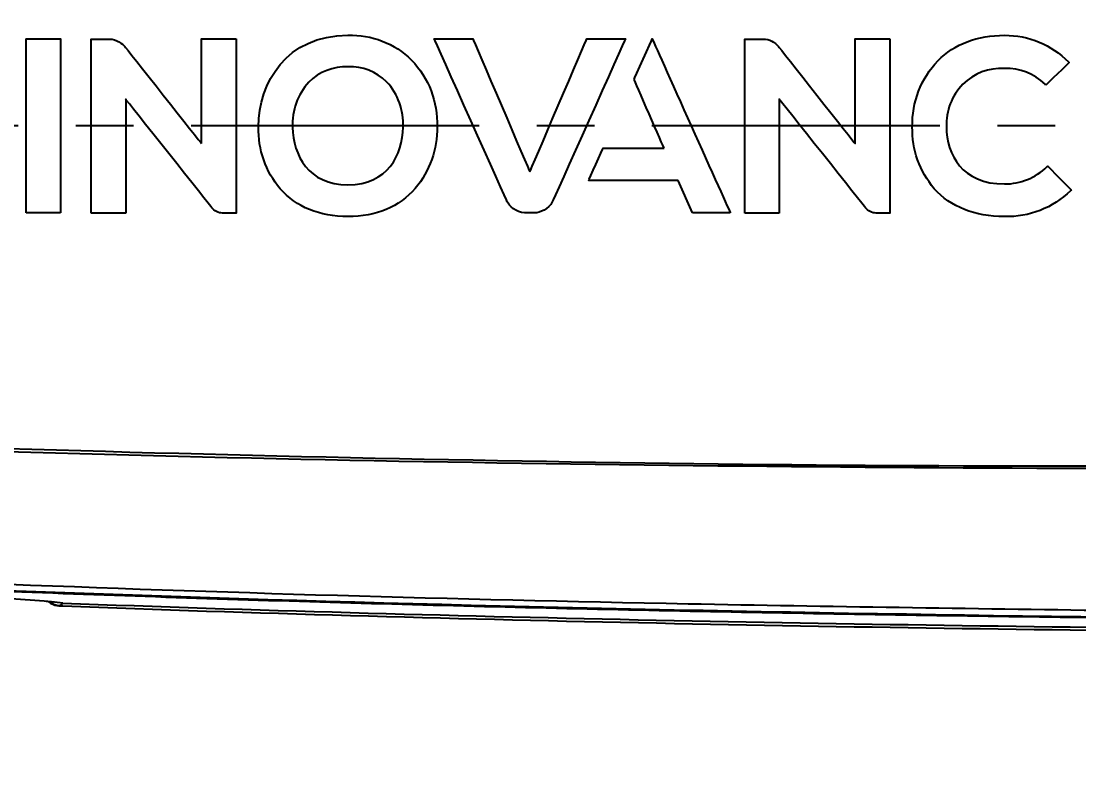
# Model space of a CAD drawing. Header units: millimetres. Extents: x 4086 to 8300, y 123 to 1549.
# Drawn here: x 7630.52 to 7658.06, y 1211.52 to 1231.24 of the extents above; entities that cross this region are included whole.
import ezdxf

# ---------------------------------------------------------------- set-up
doc = ezdxf.new("R2010")
doc.units = ezdxf.units.MM
doc.linetypes.add('CENTER', pattern=[0.6, 0.375, -0.075, 0.075, -0.075])
for name, color, linetype in [('中心线', 7, 'Continuous'), ('外形图', 7, 'Continuous'), ('尺寸标注', 7, 'Continuous'), ('运动范围', 7, 'Continuous')]:
    doc.layers.add(name, color=color, linetype=linetype)
doc.styles.add('思源黑', font='SourceHanSansCN-Normal.ttf')
doc.dimstyles.new('尺寸标注_1_4比例', dxfattribs={"dimtxt": 7, "dimasz": 6, "dimexe": 2, "dimexo": 1.5, "dimgap": 1, "dimtad": 1, "dimdec": 1, "dimlfac": 4, "dimdsep": 46, "dimtxsty": '思源黑', "dimcen": 0.09, "dimadec": 0, "dimazin": 0, "dimtp": 0.01, "dimtm": 0.01, "dimtfac": 1, "dimtdec": 1, "dimtofl": 0, "dimtmove": 0, "dimatfit": 3, "dimfxl": 1, "dimtolj": 1, "dimarcsym": 0})

# ---------------------------------------------------------------- blocks, each defined once
blk = doc.blocks.new('*D986')
at = {"layer": 'Defpoints', "color": 0}
for p in [(7460.272, 1323.983), (7715.4, 1323.983), (7637.619, 925.251)]:
    blk.add_point(p, dxfattribs=at)
at = {"layer": '尺寸标注', "color": 0, "lineweight": -2}
for p, q in [((7713.9, 1323.983), (7458.272, 1323.983)), ((7460.272, 931.251), (7460.272, 1317.983)), ((7636.119, 925.251), (7458.272, 925.251))]:
    blk.add_line(p, q, dxfattribs=at)
at = {"layer": '尺寸标注', "color": 0}
for points in [[(7461.272, 1317.983), (7459.272, 1317.983), (7460.272, 1323.983)], [(7459.272, 931.251), (7461.272, 931.251), (7460.272, 925.251)]]:
    blk.add_solid(points, dxfattribs=at)
at = {"layer": '尺寸标注', "color": 0, "insert": (7455.648, 1124.617), "char_height": 7, "attachment_point": 5, "rotation": 90, "style": '思源黑'}
blk.add_mtext('\\A1;1594.9', dxfattribs=at)

msp = doc.modelspace()

# ---------------------------------------------------------------- linework, layer by layer
at = {"layer": '中心线', "linetype": 'CENTER', "ltscale": 20}
msp.add_line((7738.4473, 1228.5081), (7582.2503, 1228.5081), dxfattribs=at)
at = {"layer": '外形图'}
for p, q in [((7631.2329, 1216.1144), (7631.2844, 1216.0776)), ((7631.2844, 1216.0776), (7631.399, 1216.0245)), ((7631.399, 1216.0245), (7631.5033, 1216.0058)), ((7631.5033, 1216.0058), (7631.6041, 1216.002))]:
    msp.add_line(p, q, dxfattribs=at)
msp.add_arc((7628.6835, 1186.7461), 29.4787, 84.87729, 85.25289, dxfattribs=at)
for points, knots in [([(7661.6356, 1241.35), (7658.7796, 1241.3202), (7653.0679, 1241.247), (7644.501, 1241.0826), (7635.9359, 1240.8478), (7628.8002, 1240.5868), (7623.0943, 1240.3209), (7618.8147, 1240.1131), (7615.2531, 1239.8783), (7612.3997, 1239.725), (7609.5574, 1239.5746), (7605.9712, 1238.9829), (7602.3524, 1236.4631), (7599.9263, 1232.8286), (7599.073, 1228.5273), (7599.913, 1224.2288), (7602.3186, 1220.5677), (7605.3445, 1218.507), (7608.0797, 1217.6375), (7610.219, 1217.3997), (7612.3596, 1217.3225), (7614.4982, 1217.1747), (7616.6353, 1217.0347), (7619.4869, 1216.8779), (7623.0524, 1216.695), (7628.7587, 1216.4323), (7635.8942, 1216.1693), (7644.4594, 1215.9347), (7653.0262, 1215.7698), (7658.738, 1215.6965), (7661.594, 1215.6666)], [0, 0, 0, 0, 0.0625338, 0.1250675, 0.1876012, 0.2501348, 0.2814019, 0.3126679, 0.3439382, 0.3595646, 0.3751969, 0.4064019, 0.4376042, 0.4687717, 0.4999496, 0.5311281, 0.5623056, 0.5934882, 0.6091533, 0.6247704, 0.6404361, 0.6560705, 0.6716955, 0.6873296, 0.7185989, 0.7498649, 0.8123988, 0.8749325, 0.9374662, 1, 1, 1, 1]), ([(7630.6487, 1230.7737), (7630.6487, 1230.7737), (7630.6487, 1230.7737), (7631.5427, 1230.7737), (7631.5427, 1230.7737)], [0.2, 0.2, 0.2, 0.2, 0.20000001, 0.4, 0.4, 0.4, 0.4]), ([(7631.5427, 1230.7737), (7631.5427, 1230.7737), (7631.5427, 1230.7737), (7631.5427, 1226.2425), (7631.5427, 1226.2425)], [0.4, 0.4, 0.4, 0.4, 0.40000001, 0.6, 0.6, 0.6, 0.6]), ([(7632.3426, 1230.7706), (7632.3426, 1230.7706), (7632.3426, 1230.7706), (7632.8317, 1230.7706), (7632.8317, 1230.7706)], [0.076923077, 0.076923077, 0.076923077, 0.076923077, 0.076923087, 0.153846154, 0.153846154, 0.153846154, 0.153846154]), ([(7632.8317, 1230.7706), (7632.8317, 1230.7706), (7632.9928, 1230.7707), (7633.1712, 1230.6429), (7633.2201, 1230.5789)], [0.153846154, 0.153846154, 0.153846154, 0.153846154, 0.153846164, 0.230769231, 0.230769231, 0.230769231, 0.230769231]), ([(7635.2192, 1228.0495), (7635.2192, 1228.0495), (7635.2192, 1228.0495), (7635.2192, 1230.777), (7635.2192, 1230.777)], [0.307692308, 0.307692308, 0.307692308, 0.307692308, 0.307692318, 0.384615385, 0.384615385, 0.384615385, 0.384615385]), ([(7635.2192, 1230.777), (7635.2192, 1230.777), (7635.2192, 1230.777), (7636.1196, 1230.777), (7636.1196, 1230.777)], [0.384615385, 0.384615385, 0.384615385, 0.384615385, 0.384615395, 0.461538462, 0.461538462, 0.461538462, 0.461538462]), ([(7636.1196, 1230.777), (7636.1196, 1230.777), (7636.1196, 1230.777), (7636.1196, 1226.2392), (7636.1196, 1226.2392)], [0.461538462, 0.461538462, 0.461538462, 0.461538462, 0.461538472, 0.538461538, 0.538461538, 0.538461538, 0.538461538]), ([(7639.0314, 1230.8696), (7639.0314, 1230.8696), (7639.6568, 1230.8896), (7640.2399, 1230.6627), (7640.6874, 1230.2254)], [0.125, 0.125, 0.125, 0.125, 0.12500001, 0.25, 0.25, 0.25, 0.25]), ([(7643.1813, 1226.5329), (7643.1813, 1226.5329), (7643.1813, 1226.5329), (7641.2792, 1230.7737), (7641.2792, 1230.7737)], [0.1, 0.1, 0.1, 0.1, 0.10000001, 0.2, 0.2, 0.2, 0.2]), ([(7641.2792, 1230.7737), (7641.2792, 1230.7737), (7641.2792, 1230.7737), (7642.2866, 1230.7737), (7642.2866, 1230.7737)], [0.2, 0.2, 0.2, 0.2, 0.20000001, 0.3, 0.3, 0.3, 0.3]), ([(7642.2866, 1230.7737), (7642.2866, 1230.7737), (7642.2866, 1230.7737), (7643.7674, 1227.3115), (7643.7674, 1227.3115)], [0.3, 0.3, 0.3, 0.3, 0.30000001, 0.4, 0.4, 0.4, 0.4]), ([(7643.7674, 1227.3115), (7643.7674, 1227.3115), (7643.7674, 1227.3115), (7645.2484, 1230.7737), (7645.2484, 1230.7737)], [0.4, 0.4, 0.4, 0.4, 0.40000001, 0.5, 0.5, 0.5, 0.5]), ([(7646.256, 1230.7737), (7646.256, 1230.7737), (7646.256, 1230.7737), (7644.3533, 1226.5319), (7644.3533, 1226.5319)], [0.6, 0.6, 0.6, 0.6, 0.60000001, 0.7, 0.7, 0.7, 0.7]), ([(7645.2484, 1230.7737), (7645.2484, 1230.7737), (7645.2484, 1230.7737), (7646.256, 1230.7737), (7646.256, 1230.7737)], [0.5, 0.5, 0.5, 0.5, 0.50000001, 0.6, 0.6, 0.6, 0.6]), ([(7646.4822, 1229.7207), (7646.4822, 1229.7207), (7646.4822, 1229.7207), (7646.9547, 1230.7737), (7646.9547, 1230.7737)], [0.55555556, 0.55555556, 0.55555556, 0.55555556, 0.55555557, 0.66666667, 0.66666667, 0.66666667, 0.66666667]), ([(7646.9547, 1230.7737), (7646.9547, 1230.7737), (7646.9547, 1230.7737), (7648.9872, 1226.2425), (7648.9872, 1226.2425)], [0.66666667, 0.66666667, 0.66666667, 0.66666667, 0.66666668, 0.77777778, 0.77777778, 0.77777778, 0.77777778]), ([(7649.3624, 1230.7706), (7649.3624, 1230.7706), (7649.3624, 1230.7706), (7649.8516, 1230.7706), (7649.8516, 1230.7706)], [0.076923077, 0.076923077, 0.076923077, 0.076923077, 0.076923087, 0.153846154, 0.153846154, 0.153846154, 0.153846154]), ([(7649.8516, 1230.7706), (7649.8516, 1230.7706), (7650.0038, 1230.7707), (7650.1475, 1230.6998), (7650.2399, 1230.5789)], [0.153846154, 0.153846154, 0.153846154, 0.153846154, 0.153846164, 0.230769231, 0.230769231, 0.230769231, 0.230769231]), ([(7652.2389, 1228.0495), (7652.2389, 1228.0495), (7652.2389, 1228.0495), (7652.2389, 1230.777), (7652.2389, 1230.777)], [0.307692308, 0.307692308, 0.307692308, 0.307692308, 0.307692318, 0.384615385, 0.384615385, 0.384615385, 0.384615385]), ([(7652.2389, 1230.777), (7652.2389, 1230.777), (7652.2389, 1230.777), (7653.1394, 1230.777), (7653.1394, 1230.777)], [0.384615385, 0.384615385, 0.384615385, 0.384615385, 0.384615395, 0.461538462, 0.461538462, 0.461538462, 0.461538462]), ([(7653.1394, 1230.777), (7653.1394, 1230.777), (7653.1394, 1230.777), (7653.1394, 1226.2392), (7653.1394, 1226.2392)], [0.461538462, 0.461538462, 0.461538462, 0.461538462, 0.461538472, 0.538461538, 0.538461538, 0.538461538, 0.538461538]), ([(7654.3985, 1230.2114), (7654.3985, 1230.2114), (7654.8267, 1230.6419), (7655.4248, 1230.8696), (7656.1281, 1230.8696)], [0.166666667, 0.166666667, 0.166666667, 0.166666667, 0.166666677, 0.222222222, 0.222222222, 0.222222222, 0.222222222]), ([(7656.1281, 1230.8696), (7656.1281, 1230.8696), (7656.7613, 1230.8713), (7657.3457, 1230.628), (7657.7909, 1230.1777)], [0.222222222, 0.222222222, 0.222222222, 0.222222222, 0.222222232, 0.277777778, 0.277777778, 0.277777778, 0.277777778]), ([(7633.2201, 1230.5789), (7633.2201, 1230.5789), (7633.2201, 1230.5789), (7635.2192, 1228.0495), (7635.2192, 1228.0495)], [0.230769231, 0.230769231, 0.230769231, 0.230769231, 0.230769241, 0.307692308, 0.307692308, 0.307692308, 0.307692308]), ([(7650.2399, 1230.5789), (7650.2399, 1230.5789), (7650.2399, 1230.5789), (7652.2389, 1228.0495), (7652.2389, 1228.0495)], [0.230769231, 0.230769231, 0.230769231, 0.230769231, 0.230769241, 0.307692308, 0.307692308, 0.307692308, 0.307692308]), ([(7640.6874, 1230.2254), (7640.6874, 1230.2254), (7641.137, 1229.7516), (7641.3712, 1229.1417), (7641.3547, 1228.4888)], [0.25, 0.25, 0.25, 0.25, 0.25000001, 0.375, 0.375, 0.375, 0.375]), ([(7653.7281, 1228.4824), (7653.7281, 1228.4824), (7653.7147, 1229.133), (7653.9499, 1229.7399), (7654.3985, 1230.2114)], [0.111111111, 0.111111111, 0.111111111, 0.111111111, 0.111111121, 0.166666667, 0.166666667, 0.166666667, 0.166666667]), ([(7657.8113, 1230.1571), (7657.8113, 1230.1571), (7657.8113, 1230.1571), (7657.2081, 1229.5746), (7657.2081, 1229.5746)], [0.333333333, 0.333333333, 0.333333333, 0.333333333, 0.333333343, 0.388888889, 0.388888889, 0.388888889, 0.388888889]), ([(7657.7909, 1230.1777), (7657.7909, 1230.1777), (7657.7909, 1230.1777), (7657.8113, 1230.1571), (7657.8113, 1230.1571)], [0.277777778, 0.277777778, 0.277777778, 0.277777778, 0.277777788, 0.333333333, 0.333333333, 0.333333333, 0.333333333]), ([(7639.0314, 1230.0458), (7639.0314, 1230.0458), (7638.6461, 1230.0616), (7638.2868, 1229.9217), (7638.0135, 1229.6496)], [0.42857143, 0.42857143, 0.42857143, 0.42857143, 0.42857144, 0.57142857, 0.57142857, 0.57142857, 0.57142857]), ([(7640.0392, 1229.6578), (7640.0392, 1229.6578), (7639.7676, 1229.925), (7639.4121, 1230.0618), (7639.0314, 1230.0458)], [0.28571429, 0.28571429, 0.28571429, 0.28571429, 0.2857143, 0.42857143, 0.42857143, 0.42857143, 0.42857143]), ([(7656.1281, 1230.0075), (7656.1281, 1230.0075), (7655.719, 1230.0237), (7655.3361, 1229.8787), (7655.0402, 1229.5956)], [0.5, 0.5, 0.5, 0.5, 0.50000001, 0.555555556, 0.555555556, 0.555555556, 0.555555556]), ([(7657.1884, 1229.5937), (7657.1884, 1229.5937), (7656.8993, 1229.8691), (7656.5273, 1230.0142), (7656.1281, 1230.0075)], [0.444444444, 0.444444444, 0.444444444, 0.444444444, 0.444444454, 0.5, 0.5, 0.5, 0.5]), ([(7638.0135, 1229.6496), (7638.0135, 1229.6496), (7637.7165, 1229.3245), (7637.5676, 1228.9102), (7637.5896, 1228.4705)], [0.57142857, 0.57142857, 0.57142857, 0.57142857, 0.57142858, 0.71428571, 0.71428571, 0.71428571, 0.71428571]), ([(7640.4671, 1228.4767), (7640.4671, 1228.4767), (7640.4869, 1228.9172), (7640.3366, 1229.332), (7640.0392, 1229.6578)], [0.14285714, 0.14285714, 0.14285714, 0.14285714, 0.14285715, 0.28571429, 0.28571429, 0.28571429, 0.28571429]), ([(7647.2638, 1227.9293), (7647.2638, 1227.9293), (7647.2638, 1227.9293), (7646.4822, 1229.7207), (7646.4822, 1229.7207)], [0.44444444, 0.44444444, 0.44444444, 0.44444444, 0.44444445, 0.55555556, 0.55555556, 0.55555556, 0.55555556]), ([(7655.0402, 1229.5956), (7655.0402, 1229.5956), (7654.7536, 1229.2914), (7654.6047, 1228.9008), (7654.6159, 1228.4828)], [0.555555556, 0.555555556, 0.555555556, 0.555555556, 0.555555566, 0.611111111, 0.611111111, 0.611111111, 0.611111111]), ([(7657.2081, 1229.5746), (7657.2081, 1229.5746), (7657.2081, 1229.5746), (7657.1884, 1229.5937), (7657.1884, 1229.5937)], [0.388888889, 0.388888889, 0.388888889, 0.388888889, 0.388888899, 0.444444444, 0.444444444, 0.444444444, 0.444444444]), ([(7635.4865, 1226.3765), (7635.4865, 1226.3765), (7635.4865, 1226.3765), (7633.243, 1229.2022), (7633.243, 1229.2022)], [0.692307692, 0.692307692, 0.692307692, 0.692307692, 0.692307702, 0.769230769, 0.769230769, 0.769230769, 0.769230769]), ([(7633.243, 1229.2022), (7633.243, 1229.2022), (7633.243, 1229.2022), (7633.243, 1226.2392), (7633.243, 1226.2392)], [0.769230769, 0.769230769, 0.769230769, 0.769230769, 0.769230779, 0.846153846, 0.846153846, 0.846153846, 0.846153846]), ([(7652.5063, 1226.3765), (7652.5063, 1226.3765), (7652.5063, 1226.3765), (7650.2629, 1229.2022), (7650.2629, 1229.2022)], [0.692307692, 0.692307692, 0.692307692, 0.692307692, 0.692307702, 0.769230769, 0.769230769, 0.769230769, 0.769230769]), ([(7650.2629, 1229.2022), (7650.2629, 1229.2022), (7650.2629, 1229.2022), (7650.2629, 1226.2392), (7650.2629, 1226.2392)], [0.769230769, 0.769230769, 0.769230769, 0.769230769, 0.769230779, 0.846153846, 0.846153846, 0.846153846, 0.846153846]), ([(7637.2699, 1226.869), (7637.2699, 1226.869), (7636.8867, 1227.325), (7636.6889, 1227.8869), (7636.702, 1228.4825)], [0.75, 0.75, 0.75, 0.75, 0.75000001, 1, 1, 1, 1]), ([(7637.5896, 1228.4705), (7637.5896, 1228.4705), (7637.6085, 1227.7484), (7637.9971, 1226.9767), (7639.0314, 1226.9767)], [0.71428571, 0.71428571, 0.71428571, 0.71428571, 0.71428572, 1, 1, 1, 1]), ([(7641.3547, 1228.4888), (7641.3547, 1228.4888), (7641.3603, 1227.8958), (7641.1625, 1227.3369), (7640.7851, 1226.8796)], [0.375, 0.375, 0.375, 0.375, 0.37500001, 0.5, 0.5, 0.5, 0.5]), ([(7654.3004, 1226.8735), (7654.3004, 1226.8735), (7653.9163, 1227.3275), (7653.7171, 1227.8878), (7653.7281, 1228.4824)], [0.055555556, 0.055555556, 0.055555556, 0.055555556, 0.055555566, 0.111111111, 0.111111111, 0.111111111, 0.111111111]), ([(7654.6159, 1228.4828), (7654.6159, 1228.4828), (7654.622, 1227.7641), (7655.0227, 1226.9958), (7656.1281, 1226.9958)], [0.611111111, 0.611111111, 0.611111111, 0.611111111, 0.611111121, 0.666666667, 0.666666667, 0.666666667, 0.666666667]), ([(7645.3005, 1227.0863), (7645.3005, 1227.0863), (7645.3005, 1227.0863), (7645.6786, 1227.9293), (7645.6786, 1227.9293)], [0.22222222, 0.22222222, 0.22222222, 0.22222222, 0.22222223, 0.33333333, 0.33333333, 0.33333333, 0.33333333]), ([(7645.6786, 1227.9293), (7645.6786, 1227.9293), (7645.6786, 1227.9293), (7647.2638, 1227.9293), (7647.2638, 1227.9293)], [0.33333333, 0.33333333, 0.33333333, 0.33333333, 0.33333334, 0.44444444, 0.44444444, 0.44444444, 0.44444444]), ([(7656.1281, 1226.9958), (7656.1281, 1226.9958), (7656.5449, 1226.9979), (7656.9315, 1227.1538), (7657.233, 1227.4416)], [0.666666667, 0.666666667, 0.666666667, 0.666666667, 0.666666677, 0.722222222, 0.722222222, 0.722222222, 0.722222222]), ([(7657.233, 1227.4416), (7657.233, 1227.4416), (7657.233, 1227.4416), (7657.2532, 1227.4616), (7657.2532, 1227.4616)], [0.722222222, 0.722222222, 0.722222222, 0.722222222, 0.722222232, 0.777777778, 0.777777778, 0.777777778, 0.777777778]), ([(7657.2532, 1227.4616), (7657.2532, 1227.4616), (7657.2532, 1227.4616), (7657.8683, 1226.8395), (7657.8683, 1226.8395)], [0.777777778, 0.777777778, 0.777777778, 0.777777778, 0.777777788, 0.833333333, 0.833333333, 0.833333333, 0.833333333]), ([(7647.6274, 1227.0863), (7647.6274, 1227.0863), (7647.6274, 1227.0863), (7645.3005, 1227.0863), (7645.3005, 1227.0863)], [0.11111111, 0.11111111, 0.11111111, 0.11111111, 0.11111112, 0.22222222, 0.22222222, 0.22222222, 0.22222222]), ([(7640.7851, 1226.8796), (7640.7851, 1226.8796), (7640.3702, 1226.4), (7639.7638, 1226.1467), (7639.0314, 1226.1467), (7639.0314, 1226.1467), (7638.2954, 1226.1467), (7637.6862, 1226.3962), (7637.2699, 1226.869)], [0.5, 0.5, 0.5, 0.5, 0.50000001, 0.625, 0.625, 0.625, 0.62500001, 0.75, 0.75, 0.75, 0.75]), ([(7657.8482, 1226.8197), (7657.8482, 1226.8197), (7657.382, 1226.3679), (7656.7772, 1226.1313), (7656.1281, 1226.1467)], [0.88888889, 0.88888889, 0.88888889, 0.88888889, 0.8888889, 1, 1, 1, 1]), ([(7657.8683, 1226.8395), (7657.8683, 1226.8395), (7657.8683, 1226.8395), (7657.8482, 1226.8197), (7657.8482, 1226.8197)], [0.833333333, 0.833333333, 0.833333333, 0.833333333, 0.833333343, 0.888888889, 0.888888889, 0.888888889, 0.888888889]), ([(7644.3533, 1226.5319), (7644.3533, 1226.5319), (7644.2671, 1226.3399), (7644.0124, 1226.2439), (7643.9067, 1226.2439)], [0.7, 0.7, 0.7, 0.7, 0.70000001, 0.8, 0.8, 0.8, 0.8]), ([(7631.5427, 1226.2425), (7631.5427, 1226.2425), (7631.5427, 1226.2425), (7630.6487, 1226.2425), (7630.6487, 1226.2425)], [0.6, 0.6, 0.6, 0.6, 0.60000001, 1, 1, 1, 1]), ([(7633.243, 1226.2392), (7633.243, 1226.2392), (7633.243, 1226.2392), (7632.3426, 1226.2392), (7632.3426, 1226.2392)], [0.84615385, 0.84615385, 0.84615385, 0.84615385, 0.84615386, 1, 1, 1, 1]), ([(7635.766, 1226.2392), (7635.766, 1226.2392), (7635.6566, 1226.2392), (7635.5533, 1226.2898), (7635.4865, 1226.3765)], [0.615384615, 0.615384615, 0.615384615, 0.615384615, 0.615384625, 0.692307692, 0.692307692, 0.692307692, 0.692307692]), ([(7636.1196, 1226.2392), (7636.1196, 1226.2392), (7636.1196, 1226.2392), (7635.766, 1226.2392), (7635.766, 1226.2392)], [0.538461538, 0.538461538, 0.538461538, 0.538461538, 0.538461548, 0.615384615, 0.615384615, 0.615384615, 0.615384615]), ([(7643.9067, 1226.2439), (7643.9067, 1226.2439), (7643.9067, 1226.2439), (7643.6284, 1226.2439), (7643.6284, 1226.2439)], [0.8, 0.8, 0.8, 0.8, 0.80000001, 1, 1, 1, 1]), ([(7648.9872, 1226.2425), (7648.9872, 1226.2425), (7648.9872, 1226.2425), (7648.0045, 1226.2425), (7648.0045, 1226.2425)], [0.77777778, 0.77777778, 0.77777778, 0.77777778, 0.77777779, 1, 1, 1, 1]), ([(7650.2629, 1226.2392), (7650.2629, 1226.2392), (7650.2629, 1226.2392), (7649.3624, 1226.2392), (7649.3624, 1226.2392)], [0.84615385, 0.84615385, 0.84615385, 0.84615385, 0.84615386, 1, 1, 1, 1]), ([(7652.7859, 1226.2392), (7652.7859, 1226.2392), (7652.6765, 1226.2392), (7652.5733, 1226.2898), (7652.5063, 1226.3765)], [0.615384615, 0.615384615, 0.615384615, 0.615384615, 0.615384625, 0.692307692, 0.692307692, 0.692307692, 0.692307692]), ([(7653.1394, 1226.2392), (7653.1394, 1226.2392), (7653.1394, 1226.2392), (7652.7859, 1226.2392), (7652.7859, 1226.2392)], [0.538461538, 0.538461538, 0.538461538, 0.538461538, 0.538461548, 0.615384615, 0.615384615, 0.615384615, 0.615384615]), ([(7658.8878, 1219.5802), (7652.0712, 1219.6011), (7638.4376, 1219.7297), (7624.8102, 1220.1735), (7617.9997, 1220.4637)], [0, 0, 0, 0, 0.4999996, 1, 1, 1, 1]), ([(7658.8878, 1219.6442), (7652.078, 1219.6317), (7638.4582, 1219.8126), (7624.8449, 1220.2502), (7618.0416, 1220.5447)], [0, 0, 0, 0, 0.5000003, 1, 1, 1, 1]), ([(7629.628, 1216.5928), (7635.7131, 1216.3518), (7645.4664, 1216.0714), (7655.222, 1215.9415), (7658.8881, 1215.8863)], [0, 0, 0, 0, 0.624188, 1, 1, 1, 1]), ([(7631.1231, 1216.1237), (7630.7941, 1216.1511), (7629.0417, 1216.2767), (7627.2869, 1216.3681), (7625.8616, 1216.4322)], [0, 0, 0, 0, 0.1879089, 1, 1, 1, 1])]:
    msp.add_open_spline(points, degree=3, knots=knots, dxfattribs=at)
for points in [[(7630.6487, 1226.2425), (7630.6487, 1226.2425), (7630.6487, 1230.7737), (7630.6487, 1230.7737)], [(7632.3426, 1226.2392), (7632.3426, 1226.2392), (7632.3426, 1230.7706), (7632.3426, 1230.7706)], [(7636.702, 1228.4825), (7636.702, 1229.6321), (7637.4309, 1230.8696), (7639.0314, 1230.8696)], [(7649.3624, 1226.2392), (7649.3624, 1226.2392), (7649.3624, 1230.7706), (7649.3624, 1230.7706)], [(7639.0314, 1226.9767), (7640.0706, 1226.9767), (7640.4544, 1227.7516), (7640.4671, 1228.4767)], [(7648.0045, 1226.2425), (7648.0045, 1226.2425), (7647.6274, 1227.0863), (7647.6274, 1227.0863)], [(7656.1281, 1226.1467), (7655.3559, 1226.1467), (7654.7239, 1226.3978), (7654.3004, 1226.8735)], [(7643.6284, 1226.2439), (7643.4162, 1226.2438), (7643.2242, 1226.4366), (7643.1813, 1226.5329)], [(7610.5154, 1217.4509), (7626.6048, 1216.3391), (7642.7412, 1215.9298), (7658.8676, 1215.7155)], [(7631.5033, 1216.0058), (7631.431, 1216.0085), (7631.3546, 1216.0493), (7631.3115, 1216.1074)], [(7631.6067, 1216.0783), (7631.5099, 1216.0892), (7631.4128, 1216.0984), (7631.3157, 1216.1071)], [(7631.5941, 1216.0788), (7631.5811, 1216.0422), (7631.5421, 1216.0044), (7631.5033, 1216.0058)], [(7631.5941, 1216.0788), (7641.5887, 1215.7061), (7651.5903, 1215.518), (7661.5914, 1215.4135)], [(7631.6041, 1216.002), (7641.5949, 1215.6296), (7651.5928, 1215.4416), (7661.59, 1215.3372)]]:
    msp.add_open_spline(points, degree=3, dxfattribs=at)
at = {"layer": '运动范围'}
msp.add_arc((7715.4003, 1108.5081), 215.4751, 10, 225, dxfattribs=at)

# ---------------------------------------------------------------- dimensions: what is measured, and where the dimension line sits
at = {"layer": '尺寸标注'}
dim = msp.add_linear_dim(base=(7460.272, 1323.9832), p1=(7637.6186, 925.2512), p2=(7715.4003, 1323.9832), angle=90, dimstyle='尺寸标注_1_4比例', dxfattribs=at)
dim.commit()
dim.dimension.update_dxf_attribs({"geometry": '*D986', "text_midpoint": (7455.6476, 1124.6172)})

doc.saveas('drawing.dxf')
